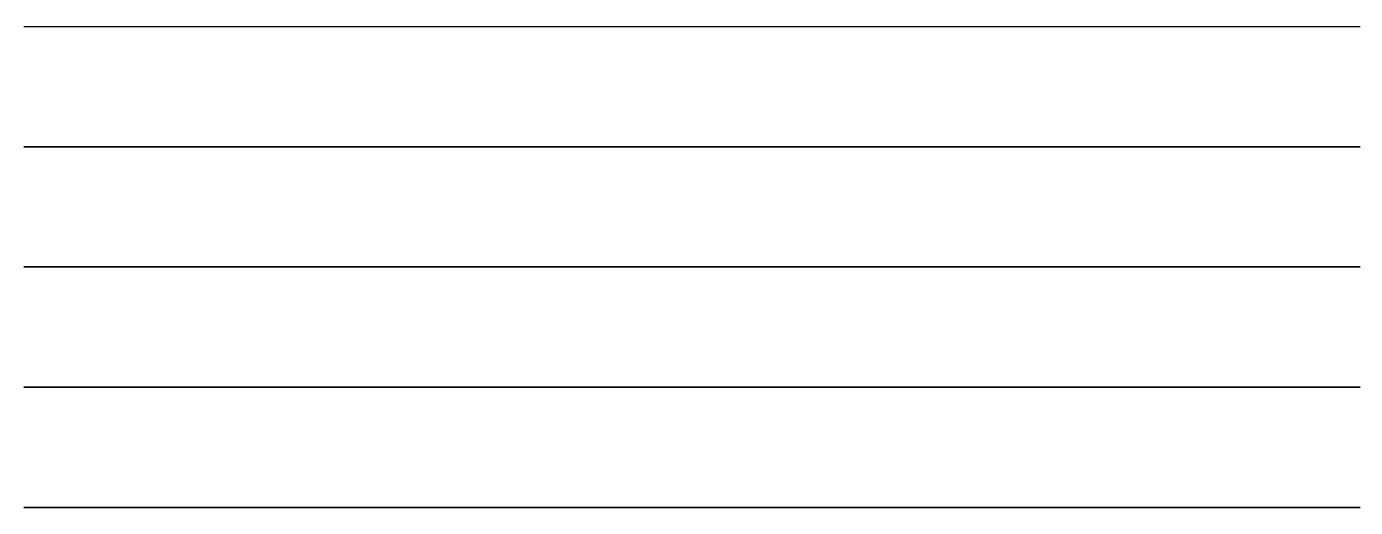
# Model space of a CAD drawing. Extents: x 0 to 9000, y -400 to 0.
# Drawn here: x 6892 to 7996, y -400 to 0 of the extents above; entities that cross this region are included whole.
import ezdxf

# ---------------------------------------------------------------- set-up
doc = ezdxf.new("R2010")
doc.units = 0

msp = doc.modelspace()

# ---------------------------------------------------------------- linework, layer by layer
at = {"layer": 'LAY0', "color": 2}
for points in [[(6890, -0.1), (6899.17, -0.1), (6908.33, -0.1), (6917.5, -0.1), (6926.67, -0.1), (6938.89, -0.1), (6951.11, -0.1), (6963.33, -0.1), (6972.5, -0.1), (6981.67, -0.1), (6990.83, -0.1), (7000, -0.1), (7010.42, -0.1), (7020.83, -0.1), (7031.25, -0.1), (7041.66, -0.1), (7055.55, -0.1), (7069.44, -0.1), (7083.33, -0.1), (7093.75, -0.1), (7104.16, -0.1), (7114.58, -0.1), (7125, -0.1), (7135.42, -0.1), (7145.83, -0.1), (7156.25, -0.1), (7166.67, -0.1), (7180.56, -0.1), (7194.44, -0.1), (7208.33, -0.1), (7218.75, -0.1), (7229.17, -0.1), (7239.58, -0.1), (7250, -0.1), (7260.42, -0.1), (7270.83, -0.1), (7281.25, -0.1), (7291.67, -0.1), (7305.56, -0.1), (7319.45, -0.1), (7333.33, -0.1), (7343.75, -0.1), (7354.17, -0.1), (7364.58, -0.1), (7375, -0.1), (7386.47, -0.1), (7397.69, -0.1), (7408.67, -0.1), (7419.43, -0.1), (7433.48, -0.1), (7447.22, -0.1), (7460.7, -0.1), (7470.67, -0.1), (7480.53, -0.1), (7490.3, -0.1), (7500, -0.1), (7509.86, -0.1), (7519.79, -0.1), (7529.8, -0.1), (7539.9, -0.1), (7553.51, -0.1), (7567.32, -0.1), (7581.35, -0.1), (7592.04, -0.1), (7602.86, -0.1), (7613.85, -0.1), (7625, -0.1), (7634.57, -0.1), (7644.21, -0.1), (7653.94, -0.1), (7663.78, -0.1), (7677.13, -0.1), (7690.8, -0.1), (7704.85, -0.1), (7715.68, -0.1), (7726.79, -0.1), (7738.22, -0.1), (7750, -0.1), (7760.42, -0.1), (7770.83, -0.1), (7781.25, -0.1), (7791.67, -0.1), (7805.56, -0.1), (7819.45, -0.1), (7833.34, -0.1), (7843.75, -0.1), (7854.17, -0.1), (7864.58, -0.1), (7875, -0.1), (7885.42, -0.1), (7895.83, -0.1), (7906.25, -0.1), (7916.66, -0.1), (7930.55, -0.1), (7944.44, -0.1), (7958.33, -0.1), (7968.75, -0.1), (7979.17, -0.1), (7989.58, -0.1), (8000, -0.1)], [(6890, -0.1), (6899.17, -0.1), (6908.33, -0.1), (6917.5, -0.1), (6926.67, -0.1), (6938.89, -0.1), (6951.11, -0.1), (6963.34, -0.1), (6972.5, -0.1), (6981.67, -0.1), (6990.83, -0.1), (7000, -0.1), (7010.42, -0.1), (7020.83, -0.1), (7031.25, -0.1), (7041.67, -0.1), (7055.56, -0.1), (7069.44, -0.1), (7083.33, -0.1), (7093.75, -0.1), (7104.17, -0.1), (7114.58, -0.1), (7125, -0.1), (7135.42, -0.1), (7145.83, -0.1), (7156.25, -0.1), (7166.67, -0.1), (7180.56, -0.1), (7194.44, -0.1), (7208.33, -0.1), (7218.75, -0.1), (7229.17, -0.1), (7239.58, -0.1), (7250, -0.1), (7260.42, -0.1), (7270.83, -0.1), (7281.25, -0.1), (7291.67, -0.1), (7305.56, -0.1), (7319.44, -0.1), (7333.33, -0.1), (7343.75, -0.1), (7354.17, -0.1), (7364.58, -0.1), (7375, -0.1), (7385.42, -0.1), (7395.83, -0.1), (7406.25, -0.1), (7416.67, -0.1), (7430.56, -0.1), (7444.44, -0.1), (7458.33, -0.1), (7468.75, -0.1), (7479.17, -0.1), (7489.58, -0.1), (7500, -0.1), (7509.9, -0.1), (7519.79, -0.1), (7529.69, -0.1), (7539.58, -0.1), (7552.78, -0.1), (7565.97, -0.1), (7579.17, -0.1), (7589.06, -0.1), (7598.96, -0.1), (7608.85, -0.1), (7618.75, -0.1), (7628.65, -0.1), (7638.54, -0.1), (7648.44, -0.1), (7658.33, -0.1), (7671.53, -0.1), (7684.72, -0.1), (7697.92, -0.1), (7707.81, -0.1), (7717.71, -0.1), (7727.6, -0.1), (7737.5, -0.1), (7742.45, -0.1), (7747.4, -0.100002), (7752.34, -0.100003), (7757.29, -0.100005), (7763.89, -0.100009), (7770.49, -0.100012), (7777.08, -0.100016), (7782.03, -0.100018), (7786.98, -0.10002), (7791.93, -0.100021), (7796.87, -0.100021), (7801.82, -0.100021), (7806.77, -0.10002), (7811.72, -0.100018), (7816.67, -0.100016), (7823.26, -0.100012), (7829.86, -0.100009), (7836.46, -0.100005), (7841.41, -0.100003), (7846.35, -0.100002), (7851.3, -0.1), (7856.25, -0.1), (7858.72, -0.1), (7861.2, -0.1), (7863.67, -0.1), (7866.15, -0.1), (7869.44, -0.1), (7872.74, -0.1), (7876.04, -0.1), (7878.52, -0.1), (7880.99, -0.1), (7883.46, -0.1), (7885.94, -0.1), (7888.41, -0.1), (7890.89, -0.1), (7893.36, -0.1), (7895.83, -0.1), (7899.13, -0.1), (7902.43, -0.1), (7905.73, -0.1), (7908.2, -0.1), (7910.68, -0.1), (7913.15, -0.1), (7915.62, -0.1), (7918.1, -0.1), (7920.57, -0.1), (7923.05, -0.1), (7925.52, -0.1), (7928.82, -0.1), (7932.12, -0.1), (7935.42, -0.1), (7937.89, -0.1), (7940.36, -0.1), (7942.84, -0.1), (7945.31, -0.1), (7947.79, -0.1), (7950.26, -0.100001), (7952.73, -0.100003), (7955.21, -0.100005), (7958.51, -0.100008), (7961.81, -0.100011), (7965.1, -0.100014), (7967.58, -0.100015), (7970.05, -0.100017), (7972.53, -0.100018), (7975, -0.100018)], [(6890, -0.100003), (6899.17, -0.100003), (6908.33, -0.100003), (6917.5, -0.100003), (6926.67, -0.100003), (6938.89, -0.100003), (6951.11, -0.100003), (6963.33, -0.100003), (6972.5, -0.100003), (6981.67, -0.100003), (6990.83, -0.100003), (7000, -0.100003), (7010.42, -0.100003), (7020.83, -0.100003), (7031.25, -0.100003), (7041.67, -0.100003), (7055.56, -0.100003), (7069.44, -0.100003), (7083.33, -0.100003), (7093.75, -0.100003), (7104.17, -0.100003), (7114.58, -0.100003), (7125, -0.100003), (7135.42, -0.100003), (7145.83, -0.100003), (7156.25, -0.100003), (7166.67, -0.100003), (7180.56, -0.100003), (7194.44, -0.100003), (7208.33, -0.100003), (7218.75, -0.100003), (7229.17, -0.100003), (7239.58, -0.100003), (7250, -0.100003), (7260.42, -0.100003), (7270.83, -0.100003), (7281.25, -0.100003), (7291.67, -0.100003), (7305.56, -0.100003), (7319.44, -0.100003), (7333.33, -0.100003), (7343.75, -0.100003), (7354.17, -0.100003), (7364.58, -0.100003), (7375, -0.100003), (7385.42, -0.100003), (7395.83, -0.100003), (7406.25, -0.100003), (7416.67, -0.100003), (7430.56, -0.100003), (7444.44, -0.100003), (7458.33, -0.100003), (7468.75, -0.100003), (7479.17, -0.100003), (7489.58, -0.100003), (7500, -0.100003), (7510.42, -0.100003), (7520.83, -0.100003), (7531.25, -0.100003), (7541.67, -0.100003), (7555.56, -0.100003), (7569.44, -0.100003), (7583.33, -0.100003), (7593.75, -0.100003), (7604.17, -0.100003), (7614.58, -0.100003), (7625, -0.100003), (7635.42, -0.100003), (7645.83, -0.100003), (7656.25, -0.100003), (7666.67, -0.100003), (7680.56, -0.100003), (7694.44, -0.100003), (7708.33, -0.100003), (7718.75, -0.100003), (7729.17, -0.100003), (7739.58, -0.100003), (7750, -0.100003), (7760.42, -0.100003), (7770.83, -0.100003), (7781.25, -0.100003), (7791.67, -0.100003), (7805.56, -0.100003), (7819.44, -0.100003), (7833.33, -0.100003), (7843.75, -0.100003), (7854.17, -0.100003), (7864.58, -0.100003), (7875, -0.100003), (7885.42, -0.100003), (7895.83, -0.100003), (7906.25, -0.100003), (7916.67, -0.100003), (7930.56, -0.100003), (7944.44, -0.100003), (7958.33, -0.100003), (7968.75, -0.100003), (7979.17, -0.100003), (7989.58, -0.100003), (8000, -0.100003)], [(8000, -100.1), (7990.04, -100.1), (7979.84, -100.1), (7969.44, -100.1), (7958.88, -100.1), (7944.65, -100.1), (7930.35, -100.1), (7916.12, -100.1), (7905.56, -100.1), (7895.16, -100.1), (7884.96, -100.1), (7875, -100.1), (7864.96, -100.1), (7854.72, -100.1), (7844.31, -100.1), (7833.78, -100.1), (7819.61, -100.1), (7805.39, -100.1), (7791.22, -100.1), (7780.69, -100.1), (7770.28, -100.1), (7760.04, -100.1), (7750, -100.1), (7739.9, -100.1), (7729.63, -100.1), (7719.22, -100.1), (7708.7, -100.1), (7694.58, -100.1), (7680.42, -100.1), (7666.3, -100.1), (7655.78, -100.1), (7645.37, -100.1), (7635.1, -100.1), (7625, -100.1), (7614.81, -100.1), (7604.5, -100.1), (7594.09, -100.1), (7583.6, -100.1), (7569.55, -100.1), (7555.45, -100.1), (7541.4, -100.1), (7530.91, -100.1), (7520.5, -100.1), (7510.19, -100.1), (7500, -100.1), (7489.74, -100.1), (7479.4, -100.1), (7468.99, -100.1), (7458.52, -100.1), (7444.51, -100.1), (7430.49, -100.1), (7416.48, -100.1), (7406.01, -100.1), (7395.6, -100.1), (7385.26, -100.1), (7375, -100.1), (7364.68, -100.1), (7354.31, -100.1), (7343.9, -100.1), (7333.45, -100.1), (7319.49, -100.1), (7305.51, -100.1), (7291.55, -100.1), (7281.1, -100.1), (7270.69, -100.1), (7260.32, -100.1), (7250, -100.1), (7239.64, -100.1), (7229.25, -100.1), (7218.83, -100.1), (7208.4, -100.1), (7194.47, -100.1), (7180.53, -100.1), (7166.6, -100.1), (7156.17, -100.1), (7145.75, -100.1), (7135.36, -100.1), (7125, -100.1), (7114.6, -100.1), (7104.19, -100.1), (7093.77, -100.1), (7083.35, -100.1), (7069.45, -100.1), (7055.55, -100.1), (7041.65, -100.1), (7031.23, -100.1), (7020.81, -100.1), (7010.4, -100.1), (7000, -100.1), (6990.83, -100.1), (6981.67, -100.1), (6972.5, -100.1), (6963.33, -100.1), (6951.11, -100.1), (6938.89, -100.1), (6926.67, -100.1), (6917.5, -100.1), (6908.33, -100.1), (6899.17, -100.1), (6890, -100.1)], [(6890, -100.1), (6899.17, -100.1), (6908.33, -100.1), (6917.5, -100.1), (6926.67, -100.1), (6938.89, -100.1), (6951.11, -100.1), (6963.33, -100.1), (6972.5, -100.1), (6981.66, -100.1), (6990.83, -100.1), (7000, -100.1), (7010.42, -100.1), (7020.83, -100.1), (7031.25, -100.1), (7041.66, -100.1), (7055.55, -100.1), (7069.44, -100.1), (7083.33, -100.1), (7093.74, -100.1), (7104.16, -100.1), (7114.58, -100.1), (7125, -100.1), (7135.42, -100.1), (7145.84, -100.1), (7156.25, -100.1), (7166.67, -100.1), (7180.56, -100.1), (7194.44, -100.1), (7208.33, -100.1), (7218.75, -100.1), (7229.16, -100.1), (7239.58, -100.1), (7250, -100.1), (7260.42, -100.1), (7270.83, -100.1), (7281.25, -100.1), (7291.67, -100.1), (7305.56, -100.1), (7319.45, -100.1), (7333.34, -100.1), (7343.75, -100.1), (7354.17, -100.1), (7364.58, -100.1), (7375, -100.1), (7386, -100.1), (7396.86, -100.1), (7407.61, -100.1), (7418.25, -100.1), (7432.26, -100.1), (7446.1, -100.1), (7459.78, -100.1), (7469.94, -100.1), (7480.03, -100.1), (7490.05, -100.1), (7500, -100.1), (7510.06, -100.1), (7520.17, -100.1), (7530.34, -100.1), (7540.57, -100.1), (7554.31, -100.1), (7568.17, -100.1), (7582.16, -100.1), (7592.74, -100.1), (7603.41, -100.1), (7614.16, -100.1), (7625, -100.1), (7634.32, -100.1), (7643.65, -100.1), (7653.03, -100.1), (7662.53, -100.1), (7675.48, -100.1), (7688.87, -100.1), (7702.85, -100.1), (7713.81, -100.1), (7725.27, -100.1), (7737.3, -100.1), (7750, -100.1), (7760.42, -100.1), (7770.84, -100.1), (7781.26, -100.1), (7791.67, -100.1), (7805.56, -100.1), (7819.45, -100.1), (7833.33, -100.1), (7843.75, -100.1), (7854.16, -100.1), (7864.58, -100.1), (7875, -100.1), (7885.41, -100.1), (7895.82, -100.1), (7906.24, -100.1), (7916.66, -100.1), (7930.55, -100.1), (7944.44, -100.1), (7958.34, -100.1), (7968.76, -100.1), (7979.17, -100.1), (7989.59, -100.1), (8000, -100.1)], [(6890, -100.1), (6894.58, -100.1), (6899.17, -100.1), (6903.76, -100.1), (6908.34, -100.1), (6914.46, -100.1), (6920.57, -100.1), (6926.68, -100.1), (6931.27, -100.1), (6935.85, -100.1), (6940.42, -100.1), (6945, -100.1), (6949.59, -100.1), (6954.17, -100.1), (6958.75, -100.1), (6963.33, -100.1), (6969.43, -100.1), (6975.54, -100.1), (6981.65, -100.1), (6986.23, -100.1), (6990.82, -100.1), (6995.41, -100.1), (7000, -100.1), (7005.2, -100.1), (7010.41, -100.1), (7015.62, -100.1), (7020.83, -100.1), (7027.79, -100.1), (7034.74, -100.1), (7041.69, -100.1), (7046.9, -100.1), (7052.11, -100.1), (7057.31, -100.1), (7062.5, -100.1), (7067.74, -100.1), (7072.95, -100.1), (7078.16, -100.1), (7083.36, -100.1), (7090.28, -100.1), (7097.19, -100.1), (7104.12, -100.1), (7109.32, -100.1), (7114.53, -100.1), (7119.76, -100.1), (7125, -100.1), (7130.18, -100.1), (7135.38, -100.1), (7140.59, -100.1), (7145.81, -100.1), (7152.78, -100.1), (7159.75, -100.1), (7166.72, -100.1), (7171.93, -100.1), (7177.14, -100.1), (7182.33, -100.1), (7187.5, -100.1), (7192.8, -100.1), (7198.05, -100.1), (7203.26, -100.1), (7208.43, -100.1), (7215.31, -100.1), (7222.17, -100.1), (7229.04, -100.1), (7234.22, -100.1), (7239.44, -100.1), (7244.69, -100.1), (7250, -100.1), (7252.6, -100.1), (7255.2, -100.1), (7257.81, -100.1), (7260.41, -100.1), (7263.89, -100.1), (7267.37, -100.1), (7270.85, -100.1), (7273.45, -100.1), (7276.05, -100.1), (7278.65, -100.1), (7281.25, -100.1), (7283.83, -100.1), (7286.43, -100.1), (7289.03, -100.1), (7291.64, -100.1), (7295.13, -100.1), (7298.62, -100.1), (7302.11, -100.1), (7304.72, -100.1), (7307.32, -100.1), (7309.92, -100.1), (7312.5, -100.1), (7315.14, -100.1), (7317.77, -100.1), (7320.37, -100.1), (7322.96, -100.1), (7326.41, -100.1), (7329.84, -100.1), (7333.28, -100.1), (7335.88, -100.1), (7338.48, -100.1), (7341.1, -100.1), (7343.75, -100.1), (7346.39, -100.1), (7349.01, -100.1), (7351.62, -100.1), (7354.21, -100.1), (7357.65, -100.1), (7361.09, -100.1), (7364.54, -100.1), (7367.13, -100.1), (7369.73, -100.1), (7372.36, -100.1), (7375, -100.1), (7377.59, -100.1), (7380.18, -100.1), (7382.79, -100.1), (7385.4, -100.1), (7388.88, -100.1), (7392.37, -100.1), (7395.86, -100.1), (7398.47, -100.1), (7401.07, -100.1), (7403.67, -100.1), (7406.25, -100.1), (7408.77, -100.1), (7411.34, -100.1), (7413.94, -100.1), (7416.57, -100.1), (7420.1, -100.1), (7423.65, -100.1), (7427.18, -100.1), (7429.81, -100.1), (7432.41, -100.1), (7434.98, -100.1), (7437.5, -100.1), (7440.25, -100.1), (7442.92, -100.1), (7445.52, -100.1), (7448.08, -100.1), (7451.45, -100.1), (7454.8, -100.1), (7458.17, -100.1), (7460.73, -100.1), (7463.33, -100.1), (7466, -100.1), (7468.75, -100.1), (7471.54, -100.1), (7474.23, -100.1), (7476.83, -100.1), (7479.38, -100.1), (7482.72, -100.1), (7486.03, -100.1), (7489.37, -100.1), (7491.91, -100.1), (7494.52, -100.1), (7497.21, -100.1), (7500, -100.1), (7502.31, -100.1), (7504.6, -100.1), (7506.89, -100.1), (7509.16, -100.1), (7512.19, -100.1), (7515.22, -100.1), (7518.25, -100.1), (7520.52, -100.1), (7522.81, -100.1), (7525.11, -100.1), (7527.41, -100.1), (7529.74, -100.1), (7532.04, -100.1), (7534.32, -100.1), (7536.59, -100.1), (7539.61, -100.1), (7542.62, -100.1), (7545.64, -100.1), (7547.91, -100.1), (7550.2, -100.1), (7552.5, -100.1), (7554.83, -100.1), (7557.15, -100.1), (7559.45, -100.1), (7561.73, -100.1), (7564, -100.1), (7567.02, -100.1), (7570.04, -100.1), (7573.06, -100.1), (7575.33, -100.1), (7577.62, -100.1), (7579.92, -100.1), (7582.24, -100.1), (7584.62, -100.1), (7586.94, -100.1), (7589.23, -100.1), (7591.48, -100.1), (7594.46, -100.1), (7597.43, -100.1), (7600.41, -100.1), (7602.66, -100.1), (7604.95, -100.1), (7607.27, -100.1), (7609.65, -100.1), (7610.41, -100.1), (7611.17, -100.1), (7611.93, -100.1), (7612.69, -100.1), (7613.7, -100.1), (7614.71, -100.1), (7615.72, -100.1), (7616.48, -100.1), (7617.23, -100.1), (7617.99, -100.1), (7618.75, -100.1), (7622.44, -100.1), (7625.34, -100.1), (7627.74, -100.1), (7629.84, -100.1), (7632.38, -100.1), (7634.81, -100.1), (7637.35, -100.1), (7639.44, -100.1), (7641.85, -100.1), (7644.74, -100.1), (7648.44, -100.1), (7650.91, -100.1), (7653.39, -100.1), (7655.86, -100.1), (7658.33, -100.1), (7661.63, -100.1), (7664.93, -100.1), (7668.23, -100.1), (7670.7, -100.1), (7673.18, -100.1), (7675.65, -100.1), (7678.13, -100.1), (7680.49, -100.1), (7682.92, -100.1), (7685.39, -100.1), (7687.89, -100.1), (7691.27, -100.1), (7694.67, -100.1), (7698.04, -100.1), (7700.55, -100.1), (7703.02, -100.1), (7705.45, -100.1), (7707.81, -100.1), (7710.29, -100.1), (7712.76, -100.1), (7715.24, -100.1), (7717.71, -100.1), (7721.01, -100.1), (7724.31, -100.1), (7727.61, -100.1), (7730.08, -100.1), (7732.55, -100.1), (7735.03, -100.1), (7737.5, -100.1), (7738.71, -100.1), (7739.94, -100.1), (7741.18, -100.1), (7742.42, -100.1), (7744.09, -100.1), (7745.76, -100.1), (7747.42, -100.1), (7748.67, -100.1), (7749.9, -100.1), (7751.13, -100.1), (7752.34, -100.1), (7753.56, -100.1), (7754.78, -100.1), (7756.02, -100.1), (7757.26, -100.1), (7758.93, -100.1), (7760.6, -100.1), (7762.27, -100.1), (7763.51, -100.1), (7764.75, -100.1), (7765.97, -100.1), (7767.19, -100.1), (7768.41, -100.1), (7769.64, -100.1), (7770.88, -100.1), (7772.12, -100.1), (7773.78, -100.1), (7775.44, -100.1), (7777.1, -100.1), (7778.34, -100.1), (7779.58, -100.1), (7780.81, -100.1), (7782.03, -100.1), (7783.27, -100.1), (7784.51, -100.1), (7785.74, -100.1), (7786.98, -100.1), (7788.63, -100.1), (7790.28, -100.1), (7791.93, -100.1), (7793.17, -100.1), (7794.4, -100.1), (7795.64, -100.1), (7796.87, -100.1), (7798.12, -100.1), (7799.37, -100.1), (7800.61, -100.1), (7801.84, -100.1), (7803.48, -100.1), (7805.12, -100.1), (7806.76, -100.1), (7807.99, -100.1), (7809.23, -100.1), (7810.47, -100.1), (7811.72, -100.1), (7812.98, -100.1), (7814.23, -100.1), (7815.47, -100.1), (7816.7, -100.1), (7818.33, -100.1), (7819.95, -100.1), (7821.58, -100.1), (7822.81, -100.1), (7824.05, -100.1), (7825.3, -100.1), (7826.56, -100.1), (7827.85, -100.1), (7829.11, -100.1), (7830.35, -100.1), (7831.57, -100.1), (7833.18, -100.1), (7834.79, -100.1), (7836.4, -100.1), (7837.62, -100.1), (7838.86, -100.1), (7840.12, -100.1), (7841.41, -100.1), (7842.62, -100.1), (7843.85, -100.1), (7845.09, -100.1), (7846.33, -100.1), (7847.99, -100.1), (7849.66, -100.1), (7851.33, -100.1), (7852.57, -100.1), (7853.81, -100.1), (7855.03, -100.1), (7856.25, -100.1), (7857.01, -100.1), (7857.77, -100.1), (7858.54, -100.1), (7859.3, -100.1), (7860.32, -100.1), (7861.34, -100.1), (7862.36, -100.1), (7863.13, -100.1), (7863.89, -100.1), (7864.65, -100.1), (7865.41, -100.1), (7866.41, -100.1), (7867.42, -100.1), (7868.42, -100.1), (7869.42, -100.1), (7870.75, -100.1), (7872.09, -100.1), (7873.42, -100.1), (7874.42, -100.1), (7875.42, -100.1), (7876.42, -100.1), (7877.42, -100.1), (7877.95, -100.1), (7878.48, -100.1), (7879.01, -100.1), (7879.53, -100.1), (7880.23, -100.1), (7880.93, -100.1), (7881.63, -100.1), (7882.16, -100.1), (7882.68, -100.1), (7883.21, -100.1), (7883.74, -100.1), (7884.51, -100.1), (7885.27, -100.1), (7886.04, -100.1), (7886.8, -100.1), (7887.81, -100.1), (7888.83, -100.1), (7889.84, -100.1), (7890.6, -100.1), (7891.37, -100.1), (7892.13, -100.1), (7892.9, -100.1), (7893.43, -100.1), (7893.97, -100.1), (7894.5, -100.1), (7895.04, -100.1), (7895.75, -100.1), (7896.46, -100.1), (7897.17, -100.1), (7897.7, -100.1), (7898.24, -100.1), (7898.77, -100.1), (7899.31, -100.1), (7899.77, -100.1), (7900.24, -100.1), (7900.71, -100.1), (7901.18, -100.1), (7901.81, -100.1), (7902.44, -100.1), (7903.07, -100.1), (7903.54, -100.1), (7904.01, -100.1), (7904.48, -100.1), (7904.94, -100.1), (7905.35, -100.1), (7905.76, -100.1), (7906.17, -100.1), (7906.58, -100.1), (7907.13, -100.1), (7907.67, -100.1), (7908.22, -100.1), (7908.63, -100.1), (7909.04, -100.1), (7909.45, -100.1), (7909.85, -100.1), (7910.2, -100.1), (7910.55, -100.1), (7910.9, -100.1), (7911.25, -100.1), (7911.72, -100.1), (7912.19, -100.1), (7912.66, -100.1), (7913.01, -100.1), (7913.36, -100.1), (7913.71, -100.1), (7914.05, -100.1), (7914.57, -100.1), (7915.08, -100.1), (7915.6, -100.1), (7916.12, -100.1), (7916.82, -100.1), (7917.52, -100.1), (7918.22, -100.1), (7918.74, -100.1), (7919.26, -100.1), (7919.78, -100.1), (7920.29, -100.1), (7920.74, -100.1), (7921.18, -100.1), (7921.63, -100.1), (7922.07, -100.1), (7922.66, -100.1), (7923.25, -100.1), (7923.84, -100.1), (7924.28, -100.1), (7924.72, -100.1), (7925.17, -100.1), (7925.61, -100.1), (7926.01, -100.1), (7926.4, -100.1), (7926.79, -100.1), (7927.18, -100.1), (7927.69, -100.1), (7928.21, -100.1), (7928.72, -100.1), (7929.11, -100.1), (7929.5, -100.1), (7929.89, -100.1), (7930.28, -100.1), (7930.63, -100.1), (7930.97, -100.1), (7931.31, -100.1), (7931.66, -100.1), (7932.11, -100.1), (7932.57, -100.1), (7933.02, -100.1), (7933.36, -100.1), (7933.7, -100.1), (7934.04, -100.1), (7934.39, -100.1), (7934.68, -100.1), (7934.98, -100.1), (7935.28, -100.1), (7935.57, -100.1), (7935.97, -100.1), (7936.37, -100.1), (7936.76, -100.1), (7937.06, -100.1), (7937.35, -100.1), (7937.65, -100.1), (7937.94, -100.1), (7938.21, -100.1), (7938.47, -100.1), (7938.73, -100.1), (7938.98, -100.1), (7939.32, -100.1), (7939.66, -100.1), (7939.98, -100.1), (7940.23, -100.1), (7940.47, -100.1), (7940.7, -100.1), (7940.93, -100.1), (7941.15, -100.1), (7941.37, -100.1), (7941.58, -100.1), (7941.79, -100.1), (7942.06, -100.1), (7942.33, -100.1), (7942.59, -100.1), (7942.78, -100.1), (7942.97, -100.1), (7943.15, -100.1), (7943.33, -100.1), (7943.5, -100.1), (7943.67, -100.1), (7943.83, -100.1), (7943.99, -100.1), (7944.2, -100.1), (7944.4, -100.1), (7944.59, -100.1), (7944.73, -100.1), (7944.86, -100.1), (7944.99, -100.1), (7945.11, -100.1), (7945.34, -100.1), (7945.57, -100.1), (7945.8, -100.1), (7946.03, -100.1), (7946.32, -100.1), (7946.62, -100.1), (7946.9, -100.1), (7947.11, -100.1), (7947.32, -100.1), (7947.53, -100.1), (7947.73, -100.1), (7947.91, -100.1), (7948.09, -100.1), (7948.27, -100.1), (7948.44, -100.1), (7948.67, -100.1), (7948.89, -100.1), (7949.1, -100.1), (7949.26, -100.1), (7949.41, -100.1), (7949.55, -100.1), (7949.7, -100.1), (7949.83, -100.1), (7949.95, -100.1), (7950.07, -100.1), (7950.19, -100.1), (7950.34, -100.1), (7950.48, -100.1), (7950.61, -100.1), (7950.7, -100.1), (7950.79, -100.1), (7950.87, -100.1), (7950.94, -100.1), (7951.01, -100.1), (7951.08, -100.1), (7951.14, -100.1), (7951.19, -100.1), (7951.25, -100.1), (7951.3, -100.1), (7951.34, -100.1), (7951.36, -100.1), (7951.37, -100.1), (7951.38, -100.1), (7951.39, -100.1)], [(8000, -200.1), (7989.5, -200.1), (7979.05, -200.1), (7968.63, -200.1), (7958.24, -200.1), (7944.41, -200.1), (7930.59, -200.1), (7916.76, -200.1), (7906.37, -200.1), (7895.95, -200.1), (7885.5, -200.1), (7875, -200.1), (7864.52, -200.1), (7854.08, -200.1), (7843.66, -200.1), (7833.26, -200.1), (7819.42, -200.1), (7805.58, -200.1), (7791.74, -200.1), (7781.34, -200.1), (7770.92, -200.1), (7760.48, -200.1), (7750, -200.1), (7739.53, -200.1), (7729.1, -200.1), (7718.68, -200.1), (7708.28, -200.1), (7694.42, -200.1), (7680.58, -200.1), (7666.72, -200.1), (7656.32, -200.1), (7645.9, -200.1), (7635.47, -200.1), (7625, -200.1), (7614.55, -200.1), (7604.12, -200.1), (7593.7, -200.1), (7583.3, -200.1), (7569.43, -200.1), (7555.57, -200.1), (7541.7, -200.1), (7531.3, -200.1), (7520.88, -200.1), (7510.45, -200.1), (7500, -200.1), (7489.57, -200.1), (7479.14, -200.1), (7468.73, -200.1), (7458.32, -200.1), (7444.44, -200.1), (7430.56, -200.1), (7416.68, -200.1), (7406.27, -200.1), (7395.86, -200.1), (7385.43, -200.1), (7375, -200.1), (7364.58, -200.1), (7354.16, -200.1), (7343.74, -200.1), (7333.33, -200.1), (7319.44, -200.1), (7305.56, -200.1), (7291.67, -200.1), (7281.26, -200.1), (7270.84, -200.1), (7260.42, -200.1), (7250, -200.1), (7239.58, -200.1), (7229.17, -200.1), (7218.75, -200.1), (7208.33, -200.1), (7194.44, -200.1), (7180.56, -200.1), (7166.67, -200.1), (7156.25, -200.1), (7145.83, -200.1), (7135.42, -200.1), (7125, -200.1), (7114.59, -200.1), (7104.17, -200.1), (7093.75, -200.1), (7083.34, -200.1), (7069.45, -200.1), (7055.55, -200.1), (7041.66, -200.1), (7031.25, -200.1), (7020.83, -200.1), (7010.41, -200.1), (7000, -200.1), (6990.83, -200.1), (6981.67, -200.1), (6972.5, -200.1), (6963.33, -200.1), (6951.11, -200.1), (6938.89, -200.1), (6926.67, -200.1), (6917.5, -200.1), (6908.33, -200.1), (6899.17, -200.1), (6890, -200.1)], [(6890, -200.1), (6899.16, -200.1), (6908.33, -200.1), (6917.5, -200.1), (6926.66, -200.1), (6938.89, -200.1), (6951.11, -200.1), (6963.33, -200.1), (6972.5, -200.1), (6981.67, -200.1), (6990.83, -200.1), (7000, -200.1), (7010.42, -200.1), (7020.83, -200.1), (7031.25, -200.1), (7041.66, -200.1), (7055.55, -200.1), (7069.44, -200.1), (7083.33, -200.1), (7093.74, -200.1), (7104.16, -200.1), (7114.58, -200.1), (7125, -200.1), (7135.41, -200.1), (7145.83, -200.1), (7156.25, -200.1), (7166.66, -200.1), (7180.55, -200.1), (7194.45, -200.1), (7208.34, -200.1), (7218.75, -200.1), (7229.17, -200.1), (7239.59, -200.1), (7250, -200.1), (7260.42, -200.1), (7270.84, -200.1), (7281.25, -200.1), (7291.67, -200.1), (7305.56, -200.1), (7319.45, -200.1), (7333.34, -200.1), (7343.75, -200.1), (7354.17, -200.1), (7364.58, -200.1), (7375, -200.1), (7386.95, -200.1), (7398.5, -200.1), (7409.68, -200.1), (7420.54, -200.1), (7434.58, -200.1), (7448.2, -200.1), (7461.48, -200.1), (7471.26, -200.1), (7480.92, -200.1), (7490.49, -200.1), (7500, -200.1), (7509.69, -200.1), (7519.45, -200.1), (7529.3, -200.1), (7539.25, -200.1), (7552.72, -200.1), (7566.46, -200.1), (7580.51, -200.1), (7591.27, -200.1), (7602.26, -200.1), (7613.5, -200.1), (7625, -200.1), (7634.29, -200.1), (7643.56, -200.1), (7652.89, -200.1), (7662.33, -200.1), (7675.2, -200.1), (7688.53, -200.1), (7702.49, -200.1), (7713.47, -200.1), (7724.99, -200.1), (7737.13, -200.1), (7750, -200.1), (7760.41, -200.1), (7770.83, -200.1), (7781.24, -200.1), (7791.66, -200.1), (7805.56, -200.1), (7819.45, -200.1), (7833.34, -200.1), (7843.76, -200.1), (7854.18, -200.1), (7864.59, -200.1), (7875, -200.1), (7885.42, -200.1), (7895.83, -200.1), (7906.25, -200.1), (7916.67, -200.1), (7930.55, -200.1), (7944.44, -200.1), (7958.33, -200.1), (7968.75, -200.1), (7979.16, -200.1), (7989.58, -200.1), (8000, -200.1)], [(6890, -200.1), (6894.77, -200.1), (6899.43, -200.1), (6904.02, -200.1), (6908.55, -200.1), (6914.53, -200.1), (6920.49, -200.1), (6926.47, -200.1), (6930.99, -200.1), (6935.58, -200.1), (6940.24, -200.1), (6945, -200.1), (6949.3, -200.1), (6953.75, -200.1), (6958.32, -200.1), (6962.99, -200.1), (6969.31, -200.1), (6975.67, -200.1), (6981.99, -200.1), (6986.67, -200.1), (6991.24, -200.1), (6995.7, -200.1), (7000, -200.1), (7002.62, -200.1), (7005.24, -200.1), (7007.84, -200.1), (7010.44, -200.1), (7013.9, -200.1), (7017.36, -200.1), (7020.82, -200.1), (7023.41, -200.1), (7026.02, -200.1), (7028.63, -200.1), (7031.25, -200.1), (7033.91, -200.1), (7036.54, -200.1), (7039.15, -200.1), (7041.74, -200.1), (7045.17, -200.1), (7048.59, -200.1), (7052.02, -200.1), (7054.6, -200.1), (7057.21, -200.1), (7059.84, -200.1), (7062.5, -200.1), (7065, -200.1), (7067.56, -200.1), (7070.16, -200.1), (7072.79, -200.1), (7076.34, -200.1), (7079.91, -200.1), (7083.45, -200.1), (7086.09, -200.1), (7088.69, -200.1), (7091.25, -200.1), (7093.75, -200.1), (7096.33, -200.1), (7098.92, -200.1), (7101.52, -200.1), (7104.13, -200.1), (7107.62, -200.1), (7111.12, -200.1), (7114.61, -200.1), (7117.22, -200.1), (7119.83, -200.1), (7122.42, -200.1), (7125, -200.1), (7127.62, -200.1), (7130.24, -200.1), (7132.84, -200.1), (7135.44, -200.1), (7138.9, -200.1), (7142.36, -200.1), (7145.82, -200.1), (7148.42, -200.1), (7151.02, -200.1), (7153.63, -200.1), (7156.25, -200.1), (7158.91, -200.1), (7161.53, -200.1), (7164.14, -200.1), (7166.73, -200.1), (7170.16, -200.1), (7173.59, -200.1), (7177.03, -200.1), (7179.62, -200.1), (7182.22, -200.1), (7184.85, -200.1), (7187.5, -200.1), (7190.01, -200.1), (7192.57, -200.1), (7195.17, -200.1), (7197.8, -200.1), (7201.35, -200.1), (7204.9, -200.1), (7208.44, -200.1), (7211.08, -200.1), (7213.68, -200.1), (7216.24, -200.1), (7218.75, -200.1), (7221.33, -200.1), (7223.92, -200.1), (7226.52, -200.1), (7229.13, -200.1), (7232.62, -200.1), (7236.11, -200.1), (7239.6, -200.1), (7242.21, -200.1), (7244.82, -200.1), (7247.42, -200.1), (7250, -200.1), (7252.63, -200.1), (7255.24, -200.1), (7257.85, -200.1), (7260.45, -200.1), (7263.91, -200.1), (7267.36, -200.1), (7270.82, -200.1), (7273.41, -200.1), (7276.02, -200.1), (7278.63, -200.1), (7281.25, -200.1), (7283.9, -200.1), (7286.52, -200.1), (7289.13, -200.1), (7291.72, -200.1), (7295.16, -200.1), (7298.6, -200.1), (7302.04, -200.1), (7304.63, -200.1), (7307.23, -200.1), (7309.86, -200.1), (7312.5, -200.1), (7315.05, -200.1), (7317.64, -200.1), (7320.24, -200.1), (7322.86, -200.1), (7326.37, -200.1), (7329.88, -200.1), (7333.39, -200.1), (7336.01, -200.1), (7338.61, -200.1), (7341.19, -200.1), (7343.75, -200.1), (7346.4, -200.1), (7349.03, -200.1), (7351.63, -200.1), (7354.22, -200.1), (7357.65, -200.1), (7361.08, -200.1), (7364.52, -200.1), (7367.1, -200.1), (7369.71, -200.1), (7372.34, -200.1), (7375, -200.1), (7376.31, -200.1), (7377.61, -200.1), (7378.91, -200.1), (7380.21, -200.1), (7381.95, -200.1), (7383.68, -200.1), (7385.42, -200.1), (7386.72, -200.1), (7388.02, -200.1), (7389.32, -200.1), (7390.62, -200.1), (7391.93, -200.1), (7393.23, -200.1), (7394.54, -200.1), (7395.84, -200.1), (7397.57, -200.1), (7399.31, -200.1), (7401.04, -200.1), (7402.34, -200.1), (7403.64, -200.1), (7404.95, -200.1), (7406.25, -200.1), (7407.55, -200.1), (7408.86, -200.1), (7410.16, -200.1), (7411.46, -200.1), (7413.2, -200.1), (7414.93, -200.1), (7416.67, -200.1), (7417.97, -200.1), (7419.27, -200.1), (7420.57, -200.1), (7421.87, -200.1), (7423.17, -200.1), (7424.47, -200.1), (7425.77, -200.1), (7427.08, -200.1), (7428.82, -200.1), (7430.56, -200.1), (7432.3, -200.1), (7433.6, -200.1), (7434.9, -200.1), (7436.2, -200.1), (7437.5, -200.1), (7438.8, -200.1), (7440.1, -200.1), (7441.41, -200.1), (7442.71, -200.1), (7444.44, -200.1), (7446.18, -200.1), (7447.92, -200.1), (7449.22, -200.1), (7450.52, -200.1), (7451.82, -200.1), (7453.13, -200.1), (7454.46, -200.1), (7455.78, -200.1), (7457.08, -200.1), (7458.37, -200.1), (7460.08, -200.1), (7461.79, -200.1), (7463.5, -200.1), (7464.79, -200.1), (7466.09, -200.1), (7467.41, -200.1), (7468.75, -200.1), (7470.12, -200.1), (7471.45, -200.1), (7472.75, -200.1), (7474.03, -200.1), (7475.72, -200.1), (7477.4, -200.1), (7479.09, -200.1), (7480.38, -200.1), (7481.68, -200.1), (7483.01, -200.1), (7484.38, -200.1), (7485.68, -200.1), (7486.98, -200.1), (7488.28, -200.1), (7489.58, -200.1), (7491.32, -200.1), (7493.06, -200.1), (7494.79, -200.1), (7496.09, -200.1), (7497.4, -200.1), (7498.7, -200.1), (7500, -200.1), (7501.61, -200.1), (7503.23, -200.1), (7504.84, -200.1), (7506.45, -200.1), (7508.61, -200.1), (7510.76, -200.1), (7512.92, -200.1), (7514.53, -200.1), (7516.15, -200.1), (7517.76, -200.1), (7519.38, -200.1), (7521, -200.1), (7522.61, -200.1), (7524.22, -200.1), (7525.84, -200.1), (7527.99, -200.1), (7530.14, -200.1), (7532.29, -200.1), (7533.91, -200.1), (7535.53, -200.1), (7537.14, -200.1), (7538.76, -200.1), (7540.44, -200.1), (7542.11, -200.1), (7543.78, -200.1), (7545.44, -200.1), (7547.65, -200.1), (7549.86, -200.1), (7552.07, -200.1), (7553.73, -200.1), (7555.4, -200.1), (7557.08, -200.1), (7558.76, -200.1), (7560.44, -200.1), (7562.11, -200.1), (7563.77, -200.1), (7565.43, -200.1), (7567.65, -200.1), (7569.86, -200.1), (7572.07, -200.1), (7573.74, -200.1), (7575.41, -200.1), (7577.08, -200.1), (7578.76, -200.1), (7580.43, -200.1), (7582.1, -200.1), (7583.77, -200.1), (7585.43, -200.1), (7587.65, -200.1), (7589.86, -200.1), (7592.08, -200.1), (7593.74, -200.1), (7595.41, -200.1), (7597.08, -200.1), (7598.75, -200.1), (7600.43, -200.1), (7602.1, -200.1), (7603.77, -200.1), (7605.43, -200.1), (7607.65, -200.1), (7609.86, -200.1), (7612.07, -200.1), (7613.73, -200.1), (7615.4, -200.1), (7617.07, -200.1), (7618.75, -200.1), (7620, -200.1), (7621.24, -200.1), (7622.47, -200.1), (7623.71, -200.1), (7625.35, -200.1), (7626.99, -200.1), (7628.63, -200.1), (7629.87, -200.1), (7631.11, -200.1), (7632.35, -200.1), (7633.59, -200.1), (7634.85, -200.1), (7636.1, -200.1), (7637.34, -200.1), (7638.57, -200.1), (7640.2, -200.1), (7641.83, -200.1), (7643.46, -200.1), (7644.69, -200.1), (7645.93, -200.1), (7647.18, -200.1), (7648.44, -200.1), (7649.67, -200.1), (7650.91, -200.1), (7652.15, -200.1), (7653.39, -200.1), (7655.03, -200.1), (7656.68, -200.1), (7658.33, -200.1), (7659.57, -200.1), (7660.81, -200.1), (7662.04, -200.1), (7663.28, -200.1), (7664.52, -200.1), (7665.75, -200.1), (7666.99, -200.1), (7668.23, -200.1), (7669.88, -200.1), (7671.53, -200.1), (7673.18, -200.1), (7674.42, -200.1), (7675.66, -200.1), (7676.89, -200.1), (7678.13, -200.1), (7679.37, -200.1), (7680.6, -200.1), (7681.84, -200.1), (7683.08, -200.1), (7684.73, -200.1), (7686.37, -200.1), (7688.02, -200.1), (7689.25, -200.1), (7690.49, -200.1), (7691.73, -200.1), (7692.97, -200.1), (7694.21, -200.1), (7695.45, -200.1), (7696.69, -200.1), (7697.93, -200.1), (7699.57, -200.1), (7701.21, -200.1), (7702.86, -200.1), (7704.09, -200.1), (7705.33, -200.1), (7706.57, -200.1), (7707.81, -200.1), (7709.06, -200.1), (7710.3, -200.1), (7711.54, -200.1), (7712.78, -200.1), (7714.42, -200.1), (7716.06, -200.1), (7717.7, -200.1), (7718.93, -200.1), (7720.17, -200.1), (7721.41, -200.1), (7722.66, -200.1), (7723.91, -200.1), (7725.16, -200.1), (7726.39, -200.1), (7727.63, -200.1), (7729.26, -200.1), (7730.9, -200.1), (7732.53, -200.1), (7733.77, -200.1), (7735, -200.1), (7736.25, -200.1), (7737.5, -200.1), (7738.32, -200.1), (7739.15, -200.1), (7739.97, -200.1), (7740.79, -200.1), (7741.89, -200.1), (7743, -200.1), (7744.1, -200.1), (7744.92, -200.1), (7745.74, -200.1), (7746.57, -200.1), (7747.39, -200.1), (7748.21, -200.1), (7749.03, -200.1), (7749.86, -200.1), (7750.68, -200.1), (7751.78, -200.1), (7752.88, -200.1), (7753.98, -200.1), (7754.8, -200.1), (7755.63, -200.1), (7756.45, -200.1), (7757.27, -200.1), (7758.1, -200.1), (7758.92, -200.1), (7759.75, -200.1), (7760.57, -200.1), (7761.67, -200.1), (7762.77, -200.1), (7763.87, -200.1), (7764.69, -200.1), (7765.51, -200.1), (7766.34, -200.1), (7767.16, -200.1), (7767.99, -200.1), (7768.81, -200.1), (7769.64, -200.1), (7770.46, -200.1), (7771.56, -200.1), (7772.66, -200.1), (7773.75, -200.1), (7774.58, -200.1), (7775.4, -200.1), (7776.22, -200.1), (7777.05, -200.1), (7778.2, -200.1), (7779.35, -200.1), (7780.48, -200.1), (7781.6, -200.1), (7783.08, -200.1), (7784.54, -200.1), (7785.99, -200.1), (7787.06, -200.1), (7788.13, -200.1), (7789.2, -200.1), (7790.25, -200.1), (7790.8, -200.1), (7791.35, -200.1), (7791.9, -200.1), (7792.45, -200.1), (7793.18, -200.1), (7793.91, -200.1), (7794.63, -200.1), (7795.18, -200.1), (7795.73, -200.1), (7796.27, -200.1), (7796.82, -200.1), (7797.96, -200.1), (7799.1, -200.1), (7800.22, -200.1), (7801.33, -200.1), (7802.78, -200.1), (7804.21, -200.1), (7805.62, -200.1), (7806.65, -200.1), (7807.67, -200.1), (7808.67, -200.1), (7809.66, -200.1), (7810.28, -200.1), (7810.89, -200.1), (7811.5, -200.1), (7812.09, -200.1), (7812.88, -200.1), (7813.65, -200.1), (7814.41, -200.1), (7814.97, -200.1), (7815.52, -200.1), (7816.06, -200.1), (7816.59, -200.1), (7817.21, -200.1), (7817.81, -200.1), (7818.41, -200.1), (7818.99, -200.1), (7819.75, -200.1), (7820.49, -200.1), (7821.22, -200.1), (7821.75, -200.1), (7822.28, -200.1), (7822.8, -200.1), (7823.32, -200.1), (7823.81, -200.1), (7824.29, -200.1), (7824.76, -200.1), (7825.23, -200.1), (7825.84, -200.1), (7826.45, -200.1), (7827.04, -200.1), (7827.47, -200.1), (7827.9, -200.1), (7828.33, -200.1), (7828.75, -200.1), (7829.14, -200.1), (7829.53, -200.1), (7829.91, -200.1), (7830.28, -200.1), (7830.77, -200.1), (7831.26, -200.1), (7831.73, -200.1), (7832.08, -200.1), (7832.42, -200.1), (7832.76, -200.1), (7833.09, -200.1), (7833.41, -200.1), (7833.71, -200.1), (7834.01, -200.1), (7834.31, -200.1), (7834.7, -200.1), (7835.08, -200.1), (7835.45, -200.1), (7835.72, -200.1), (7835.98, -200.1), (7836.24, -200.1), (7836.5, -200.1), (7836.74, -200.1), (7836.97, -200.1), (7837.2, -200.1), (7837.43, -200.1), (7837.72, -200.1), (7838, -200.1), (7838.28, -200.1), (7838.48, -200.1), (7838.67, -200.1), (7838.86, -200.1), (7839.04, -200.1), (7839.22, -200.1), (7839.39, -200.1), (7839.55, -200.1), (7839.71, -200.1), (7839.92, -200.1), (7840.11, -200.1), (7840.3, -200.1), (7840.43, -200.1), (7840.56, -200.1), (7840.69, -200.1), (7840.81, -200.1), (7840.92, -200.1), (7841.03, -200.1), (7841.13, -200.1), (7841.23, -200.1), (7841.35, -200.1), (7841.47, -200.1), (7841.57, -200.1), (7841.65, -200.1), (7841.72, -200.1), (7841.78, -200.1), (7841.84, -200.1), (7841.9, -200.1), (7841.95, -200.1), (7841.99, -200.1), (7842.03, -200.1), (7842.08, -200.1), (7842.11, -200.1), (7842.14, -200.1), (7842.16, -200.1), (7842.17, -200.1), (7842.18, -200.1), (7842.18, -200.1)], [(8000, -300.1), (7981.35, -300.1), (7968.56, -300.1), (7958.89, -300.1), (7950.97, -300.1), (7941.82, -300.1), (7933.18, -300.1), (7924.03, -300.1), (7916.11, -300.1), (7906.44, -300.1), (7893.65, -300.1), (7875, -300.1), (7864.58, -300.1), (7854.17, -300.1), (7843.75, -300.1), (7833.33, -300.1), (7819.44, -300.1), (7805.56, -300.1), (7791.67, -300.1), (7781.25, -300.1), (7770.83, -300.1), (7760.42, -300.1), (7750, -300.1), (7743.63, -300.1), (7735.46, -300.1), (7725.48, -300.1), (7713.87, -300.1), (7696.56, -300.1), (7678.44, -300.1), (7661.13, -300.1), (7649.52, -300.1), (7639.54, -300.1), (7631.37, -300.1), (7625, -300.1), (7616.52, -300.1), (7607.08, -300.1), (7596.77, -300.1), (7585.77, -300.1), (7570.36, -300.1), (7554.64, -300.1), (7539.23, -300.1), (7528.23, -300.1), (7517.92, -300.1), (7508.48, -300.1), (7500, -300.1), (7490.94, -300.1), (7481.18, -300.1), (7470.82, -300.1), (7459.99, -300.1), (7445.06, -300.1), (7429.94, -300.1), (7415.01, -300.1), (7404.18, -300.1), (7393.82, -300.1), (7384.06, -300.1), (7375, -300.1), (7365.43, -300.1), (7355.41, -300.1), (7345.02, -300.1), (7334.35, -300.1), (7319.82, -300.1), (7305.18, -300.1), (7290.65, -300.1), (7279.98, -300.1), (7269.59, -300.1), (7259.57, -300.1), (7250, -300.1), (7239.92, -300.1), (7229.66, -300.1), (7219.25, -300.1), (7208.73, -300.1), (7194.59, -300.1), (7180.41, -300.1), (7166.27, -300.1), (7155.75, -300.1), (7145.34, -300.1), (7135.08, -300.1), (7125, -300.1), (7114.67, -300.1), (7104.3, -300.1), (7093.88, -300.1), (7083.44, -300.1), (7069.48, -300.1), (7055.52, -300.1), (7041.56, -300.1), (7031.12, -300.1), (7020.7, -300.1), (7010.33, -300.1), (7000, -300.1), (6990.83, -300.1), (6981.66, -300.1), (6972.5, -300.1), (6963.33, -300.1), (6951.11, -300.1), (6938.89, -300.1), (6926.67, -300.1), (6917.5, -300.1), (6908.34, -300.1), (6899.17, -300.1), (6890, -300.1)], [(6890, -300.1), (6899.17, -300.1), (6908.33, -300.1), (6917.5, -300.1), (6926.67, -300.1), (6938.89, -300.1), (6951.11, -300.1), (6963.33, -300.1), (6972.5, -300.1), (6981.67, -300.1), (6990.83, -300.1), (7000, -300.1), (7009.49, -300.1), (7019.03, -300.1), (7028.67, -300.1), (7038.42, -300.1), (7051.66, -300.1), (7065.26, -300.1), (7079.3, -300.1), (7090.17, -300.1), (7101.38, -300.1), (7112.98, -300.1), (7125, -300.1), (7135.41, -300.1), (7145.82, -300.1), (7156.23, -300.1), (7166.65, -300.1), (7180.55, -300.1), (7194.45, -300.1), (7208.35, -300.1), (7218.76, -300.1), (7229.18, -300.1), (7239.59, -300.1), (7250, -300.1), (7260.42, -300.1), (7270.84, -300.1), (7281.26, -300.1), (7291.67, -300.1), (7305.56, -300.1), (7319.45, -300.1), (7333.33, -300.1), (7343.75, -300.1), (7354.16, -300.1), (7364.58, -300.1), (7375, -300.1), (7386.21, -300.1), (7397.24, -300.1), (7408.1, -300.1), (7418.79, -300.1), (7432.82, -300.1), (7446.62, -300.1), (7460.21, -300.1), (7470.28, -300.1), (7480.26, -300.1), (7490.17, -300.1), (7500, -300.1), (7509.94, -300.1), (7519.95, -300.1), (7530.03, -300.1), (7540.19, -300.1), (7553.87, -300.1), (7567.71, -300.1), (7581.72, -300.1), (7592.36, -300.1), (7603.12, -300.1), (7613.99, -300.1), (7625, -300.1), (7634.62, -300.1), (7644.31, -300.1), (7654.1, -300.1), (7663.99, -300.1), (7677.41, -300.1), (7691.11, -300.1), (7705.16, -300.1), (7715.96, -300.1), (7727.02, -300.1), (7738.36, -300.1), (7750, -300.1), (7760.41, -300.1), (7770.82, -300.1), (7781.23, -300.1), (7791.66, -300.1), (7805.55, -300.1), (7819.45, -300.1), (7833.35, -300.1), (7843.77, -300.1), (7854.19, -300.1), (7864.6, -300.1), (7875, -300.1), (7885.43, -300.1), (7895.85, -300.1), (7906.26, -300.1), (7916.68, -300.1), (7930.56, -300.1), (7944.44, -300.1), (7958.32, -300.1), (7968.73, -300.1), (7979.15, -300.1), (7989.57, -300.1), (8000, -300.1)], [(6890, -300.1), (6892.32, -300.1), (6894.62, -300.1), (6896.92, -300.1), (6899.2, -300.1), (6902.23, -300.1), (6905.26, -300.1), (6908.3, -300.1), (6910.58, -300.1), (6912.87, -300.1), (6915.18, -300.1), (6917.5, -300.1), (6919.81, -300.1), (6922.11, -300.1), (6924.4, -300.1), (6926.69, -300.1), (6929.73, -300.1), (6932.77, -300.1), (6935.82, -300.1), (6938.1, -300.1), (6940.39, -300.1), (6942.69, -300.1), (6945, -300.1), (6947.33, -300.1), (6949.64, -300.1), (6951.93, -300.1), (6954.21, -300.1), (6957.24, -300.1), (6960.26, -300.1), (6963.29, -300.1), (6965.57, -300.1), (6967.86, -300.1), (6970.17, -300.1), (6972.5, -300.1), (6974.85, -300.1), (6977.17, -300.1), (6979.46, -300.1), (6981.73, -300.1), (6984.75, -300.1), (6987.76, -300.1), (6990.77, -300.1), (6993.05, -300.1), (6995.34, -300.1), (6997.65, -300.1), (7000, -300.1), (7002.6, -300.1), (7005.21, -300.1), (7007.81, -300.1), (7010.42, -300.1), (7013.89, -300.1), (7017.36, -300.1), (7020.83, -300.1), (7023.44, -300.1), (7026.04, -300.1), (7028.65, -300.1), (7031.25, -300.1), (7033.95, -300.1), (7036.59, -300.1), (7039.2, -300.1), (7041.77, -300.1), (7045.18, -300.1), (7048.58, -300.1), (7051.98, -300.1), (7054.56, -300.1), (7057.16, -300.1), (7059.81, -300.1), (7062.5, -300.1), (7065.26, -300.1), (7067.93, -300.1), (7070.53, -300.1), (7073.09, -300.1), (7076.46, -300.1), (7079.8, -300.1), (7083.16, -300.1), (7085.72, -300.1), (7088.33, -300.1), (7091, -300.1), (7093.75, -300.1), (7095.64, -300.1), (7097.87, -300.1), (7100.42, -300.1), (7103.24, -300.1), (7107.29, -300.1), (7111.46, -300.1), (7115.51, -300.1), (7118.33, -300.1), (7120.88, -300.1), (7123.11, -300.1), (7125, -300.1), (7127.64, -300.1), (7130.26, -300.1), (7132.87, -300.1), (7135.46, -300.1), (7138.91, -300.1), (7142.36, -300.1), (7145.8, -300.1), (7148.4, -300.1), (7151, -300.1), (7153.62, -300.1), (7156.25, -300.1), (7158.93, -300.1), (7161.57, -300.1), (7164.17, -300.1), (7166.76, -300.1), (7170.18, -300.1), (7173.59, -300.1), (7177.01, -300.1), (7179.59, -300.1), (7182.19, -300.1), (7184.83, -300.1), (7187.5, -300.1), (7190.22, -300.1), (7192.87, -300.1), (7195.48, -300.1), (7198.05, -300.1), (7201.44, -300.1), (7204.82, -300.1), (7208.21, -300.1), (7210.78, -300.1), (7213.38, -300.1), (7216.04, -300.1), (7218.75, -300.1), (7221.49, -300.1), (7224.16, -300.1), (7226.76, -300.1), (7229.32, -300.1), (7232.7, -300.1), (7236.05, -300.1), (7239.42, -300.1), (7241.98, -300.1), (7244.59, -300.1), (7247.26, -300.1), (7250, -300.1), (7251.17, -300.1), (7252.33, -300.1), (7253.5, -300.1), (7254.66, -300.1), (7256.21, -300.1), (7257.76, -300.1), (7259.3, -300.1), (7260.46, -300.1), (7261.63, -300.1), (7262.79, -300.1), (7263.95, -300.1), (7265.12, -300.1), (7266.29, -300.1), (7267.45, -300.1), (7268.61, -300.1), (7270.16, -300.1), (7271.71, -300.1), (7273.26, -300.1), (7274.42, -300.1), (7275.58, -300.1), (7276.74, -300.1), (7277.91, -300.1), (7279.08, -300.1), (7280.24, -300.1), (7281.41, -300.1), (7282.57, -300.1), (7284.12, -300.1), (7285.67, -300.1), (7287.21, -300.1), (7288.37, -300.1), (7289.54, -300.1), (7290.7, -300.1), (7291.86, -300.1), (7293.03, -300.1), (7294.19, -300.1), (7295.36, -300.1), (7296.52, -300.1), (7298.07, -300.1), (7299.62, -300.1), (7301.17, -300.1), (7302.33, -300.1), (7303.49, -300.1), (7304.66, -300.1), (7305.82, -300.1), (7306.98, -300.1), (7308.14, -300.1), (7309.3, -300.1), (7310.47, -300.1), (7312.02, -300.1), (7313.58, -300.1), (7315.13, -300.1), (7316.29, -300.1), (7317.46, -300.1), (7318.62, -300.1), (7319.77, -300.1), (7320.93, -300.1), (7322.08, -300.1), (7323.25, -300.1), (7324.41, -300.1), (7325.97, -300.1), (7327.53, -300.1), (7329.09, -300.1), (7330.26, -300.1), (7331.42, -300.1), (7332.58, -300.1), (7333.73, -300.1), (7334.87, -300.1), (7336.03, -300.1), (7337.19, -300.1), (7338.36, -300.1), (7339.93, -300.1), (7341.49, -300.1), (7343.06, -300.1), (7344.22, -300.1), (7345.39, -300.1), (7346.54, -300.1), (7347.68, -300.1), (7348.83, -300.1), (7349.98, -300.1), (7351.15, -300.1), (7352.32, -300.1), (7353.88, -300.1), (7355.45, -300.1), (7357.02, -300.1), (7358.19, -300.1), (7359.35, -300.1), (7360.5, -300.1), (7361.64, -300.1), (7362.81, -300.1), (7363.96, -300.1), (7365.11, -300.1), (7366.24, -300.1), (7367.73, -300.1), (7369.21, -300.1), (7370.67, -300.1), (7371.76, -300.1), (7372.85, -300.1), (7373.92, -300.1), (7375, -300.1), (7375.89, -300.1), (7376.78, -300.1), (7377.68, -300.1), (7378.57, -300.1), (7379.78, -300.1), (7380.98, -300.1), (7382.18, -300.1), (7383.08, -300.1), (7383.97, -300.1), (7384.86, -300.1), (7385.74, -300.1), (7386.29, -300.1), (7386.85, -300.1), (7387.41, -300.1), (7387.96, -300.1), (7388.7, -300.1), (7389.45, -300.1), (7390.19, -300.1), (7390.74, -300.1), (7391.3, -300.1), (7391.85, -300.1), (7392.4, -300.1), (7393.72, -300.1), (7395.02, -300.1), (7396.3, -300.1), (7397.58, -300.1), (7399.26, -300.1), (7400.91, -300.1), (7402.53, -300.1), (7403.73, -300.1), (7404.91, -300.1), (7406.07, -300.1), (7407.22, -300.1), (7408.17, -300.1), (7409.11, -300.1), (7410.04, -300.1), (7410.96, -300.1), (7412.17, -300.1), (7413.36, -300.1), (7414.53, -300.1), (7415.4, -300.1), (7416.26, -300.1), (7417.11, -300.1), (7417.95, -300.1), (7418.65, -300.1), (7419.34, -300.1), (7420.03, -300.1), (7420.7, -300.1), (7421.6, -300.1), (7422.48, -300.1), (7423.35, -300.1), (7424, -300.1), (7424.64, -300.1), (7425.28, -300.1), (7425.91, -300.1), (7426.02, -300.1), (7426.13, -300.1), (7426.24, -300.1), (7426.35, -300.1), (7426.49, -300.1), (7426.64, -300.1), (7426.78, -300.1), (7426.89, -300.1), (7427, -300.1), (7427.1, -300.1), (7427.21, -300.1), (7428.3, -300.1), (7429.38, -300.1), (7430.43, -300.1), (7431.47, -300.1), (7432.83, -300.1), (7434.15, -300.1), (7435.45, -300.1), (7436.4, -300.1), (7437.34, -300.1), (7438.27, -300.1), (7439.18, -300.1), (7439.65, -300.1), (7440.13, -300.1), (7440.6, -300.1), (7441.06, -300.1), (7441.68, -300.1), (7442.28, -300.1), (7442.88, -300.1), (7443.32, -300.1), (7443.76, -300.1), (7444.19, -300.1), (7444.62, -300.1), (7445.03, -300.1), (7445.45, -300.1), (7445.86, -300.1), (7446.26, -300.1), (7446.79, -300.1), (7447.31, -300.1), (7447.83, -300.1), (7448.21, -300.1), (7448.59, -300.1), (7448.96, -300.1), (7449.33, -300.1), (7449.69, -300.1), (7450.04, -300.1), (7450.39, -300.1), (7450.74, -300.1), (7451.19, -300.1), (7451.64, -300.1), (7452.08, -300.1), (7452.4, -300.1), (7452.72, -300.1), (7453.04, -300.1), (7453.35, -300.1), (7453.65, -300.1), (7453.95, -300.1), (7454.25, -300.1), (7454.54, -300.1), (7454.92, -300.1), (7455.29, -300.1), (7455.65, -300.1), (7455.92, -300.1), (7456.19, -300.1), (7456.45, -300.1), (7456.7, -300.1), (7456.95, -300.1), (7457.2, -300.1), (7457.44, -300.1), (7457.67, -300.1), (7457.98, -300.1), (7458.28, -300.1), (7458.58, -300.1), (7458.79, -300.1), (7459, -300.1), (7459.21, -300.1), (7459.41, -300.1), (7459.61, -300.1), (7459.8, -300.1), (7459.99, -300.1), (7460.17, -300.1), (7460.41, -300.1), (7460.64, -300.1), (7460.87, -300.1), (7461.03, -300.1), (7461.19, -300.1), (7461.34, -300.1), (7461.49, -300.1), (7461.64, -300.1), (7461.78, -300.1), (7461.92, -300.1), (7462.05, -300.1), (7462.22, -300.1), (7462.39, -300.1), (7462.54, -300.1), (7462.66, -300.1), (7462.76, -300.1), (7462.87, -300.1), (7462.97, -300.1), (7463.06, -300.1), (7463.15, -300.1), (7463.24, -300.1), (7463.33, -300.1), (7463.43, -300.1), (7463.53, -300.1), (7463.62, -300.1), (7463.68, -300.1), (7463.74, -300.1), (7463.79, -300.1), (7463.84, -300.1), (7463.89, -300.1), (7463.93, -300.1), (7463.97, -300.1), (7464.01, -300.1), (7464.05, -300.1), (7464.08, -300.1), (7464.1, -300.1), (7464.12, -300.1), (7464.13, -300.1), (7464.13, -300.1), (7464.13, -300.1)], [(8000, -400.1), (7991.54, -400.1), (7982.11, -400.1), (7971.8, -400.1), (7960.79, -400.1), (7945.37, -400.1), (7929.63, -400.1), (7914.21, -400.1), (7903.2, -400.1), (7892.89, -400.1), (7883.46, -400.1), (7875, -400.1), (7866.76, -400.1), (7857.45, -400.1), (7847.17, -400.1), (7836.09, -400.1), (7820.48, -400.1), (7804.52, -400.1), (7788.91, -400.1), (7777.83, -400.1), (7767.55, -400.1), (7758.24, -400.1), (7750, -400.1), (7743.55, -400.1), (7735.31, -400.1), (7725.31, -400.1), (7713.73, -400.1), (7696.5, -400.1), (7678.5, -400.1), (7661.27, -400.1), (7649.69, -400.1), (7639.69, -400.1), (7631.45, -400.1), (7625, -400.1), (7614.58, -400.1), (7604.17, -400.1), (7593.75, -400.1), (7583.33, -400.1), (7569.44, -400.1), (7555.56, -400.1), (7541.67, -400.1), (7531.25, -400.1), (7520.83, -400.1), (7510.42, -400.1), (7500, -400.1), (7489.58, -400.1), (7479.17, -400.1), (7468.75, -400.1), (7458.33, -400.1), (7444.44, -400.1), (7430.56, -400.1), (7416.67, -400.1), (7406.25, -400.1), (7395.83, -400.1), (7385.42, -400.1), (7375, -400.1), (7356.63, -400.1), (7343.89, -400.1), (7334.17, -400.1), (7326.17, -400.1), (7316.89, -400.1), (7308.11, -400.1), (7298.83, -400.1), (7290.83, -400.1), (7281.11, -400.1), (7268.37, -400.1), (7250, -400.1), (7238.71, -400.1), (7227.91, -400.1), (7217.5, -400.1), (7207.35, -400.1), (7194.08, -400.1), (7180.92, -400.1), (7167.65, -400.1), (7157.5, -400.1), (7147.09, -400.1), (7136.29, -400.1), (7125, -400.1), (7114.36, -400.1), (7103.84, -400.1), (7093.42, -400.1), (7083.08, -400.1), (7069.35, -400.1), (7055.65, -400.1), (7041.92, -400.1), (7031.58, -400.1), (7021.16, -400.1), (7010.64, -400.1), (7000, -400.1), (6990.85, -400.1), (6981.69, -400.1), (6972.52, -400.1), (6963.35, -400.1), (6951.12, -400.1), (6938.88, -400.1), (6926.65, -400.1), (6917.48, -400.1), (6908.31, -400.1), (6899.15, -400.1), (6890, -400.1)], [(6890, -400.1), (6899.17, -400.1), (6908.33, -400.1), (6917.5, -400.1), (6926.66, -400.1), (6938.89, -400.1), (6951.11, -400.1), (6963.33, -400.1), (6972.5, -400.1), (6981.67, -400.1), (6990.83, -400.1), (7000, -400.1), (7010.42, -400.1), (7020.83, -400.1), (7031.25, -400.1), (7041.66, -400.1), (7055.55, -400.1), (7069.44, -400.1), (7083.32, -400.1), (7093.74, -400.1), (7104.16, -400.1), (7114.58, -400.1), (7125, -400.1), (7135.44, -400.1), (7145.87, -400.1), (7156.28, -400.1), (7166.69, -400.1), (7180.57, -400.1), (7194.43, -400.1), (7208.31, -400.1), (7218.72, -400.1), (7229.13, -400.1), (7239.56, -400.1), (7250, -400.1), (7260.41, -400.1), (7270.83, -400.1), (7281.25, -400.1), (7291.66, -400.1), (7305.56, -400.1), (7319.45, -400.1), (7333.34, -400.1), (7343.76, -400.1), (7354.18, -400.1), (7364.59, -400.1), (7375, -400.1), (7386.09, -400.1), (7397.03, -400.1), (7407.82, -400.1), (7418.48, -400.1), (7432.51, -400.1), (7446.33, -400.1), (7459.98, -400.1), (7470.1, -400.1), (7480.14, -400.1), (7490.1, -400.1), (7500, -400.1), (7510, -400.1), (7520.06, -400.1), (7530.19, -400.1), (7540.38, -400.1), (7554.08, -400.1), (7567.93, -400.1), (7581.93, -400.1), (7592.54, -400.1), (7603.26, -400.1), (7614.07, -400.1), (7625, -400.1), (7634.35, -400.1), (7643.71, -400.1), (7653.13, -400.1), (7662.66, -400.1), (7675.65, -400.1), (7689.06, -400.1), (7703.05, -400.1), (7714, -400.1), (7725.42, -400.1), (7737.39, -400.1), (7750, -400.1), (7760.45, -400.1), (7770.88, -400.1), (7781.3, -400.1), (7791.71, -400.1), (7805.57, -400.1), (7819.43, -400.1), (7833.3, -400.1), (7843.7, -400.1), (7854.12, -400.1), (7864.55, -400.1), (7875, -400.1), (7885.38, -400.1), (7895.78, -400.1), (7906.2, -400.1), (7916.63, -400.1), (7930.54, -400.1), (7944.46, -400.1), (7958.37, -400.1), (7968.8, -400.1), (7979.21, -400.1), (7989.62, -400.1), (8000, -400.1)]]:
    msp.add_lwpolyline(points, dxfattribs=at)

doc.saveas('drawing.dxf')
